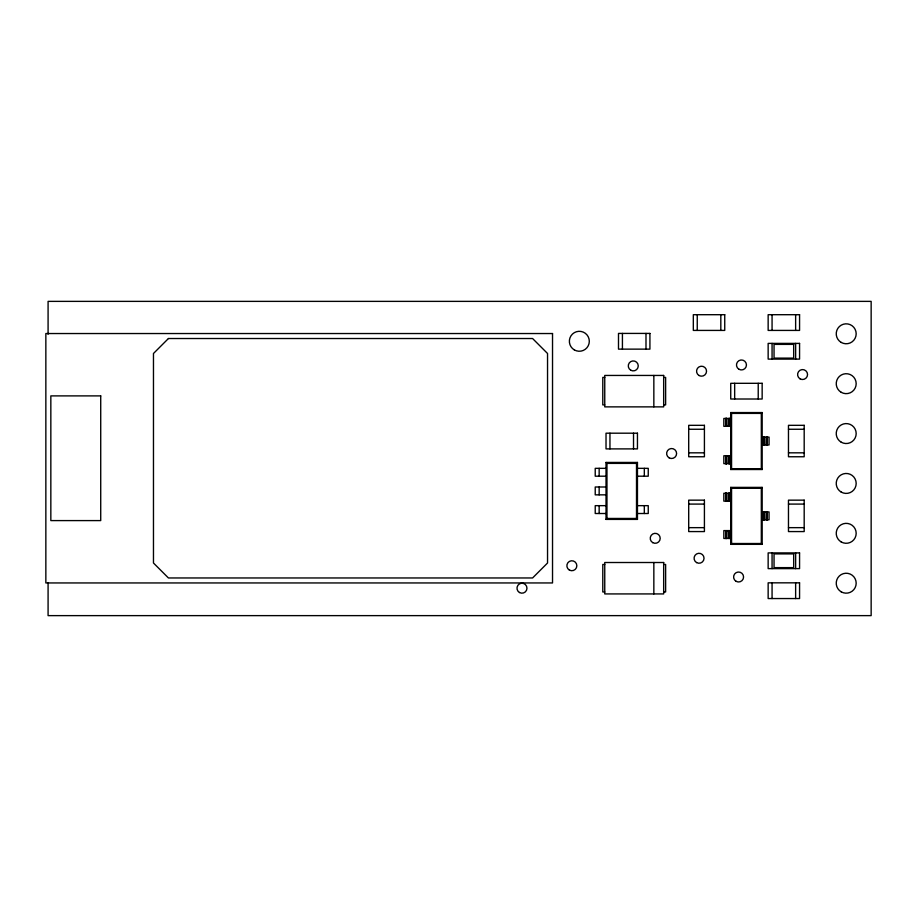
<?xml version="1.0" encoding="UTF-8"?>
<svg xmlns="http://www.w3.org/2000/svg" width="917" height="917" viewBox="0 0 917 917"><rect width="100%" height="100%" fill="white"/><g stroke="black" fill="none" stroke-linecap="round" stroke-linejoin="round"><path stroke-width="1.38" d="M637.453 519.4L636.513 518.46L636.513 463.383L637.453 462.443L606.022 462.443L606.022 519.4L637.453 519.4L637.453 462.443M606.022 519.4L606.962 518.46L606.962 463.383L606.022 462.443M730.734 412.57L731.56 413.395L761.328 413.395L762.153 412.57L762.153 469.515L730.734 469.515L730.734 412.57L762.153 412.57M730.734 469.515L731.56 468.69L731.56 413.395M730.734 487.385L731.56 488.222L761.328 488.222L762.153 487.385L762.153 544.343L730.734 544.343L730.734 487.385L762.153 487.385M730.734 544.343L731.56 543.517L731.56 488.222M604.75 377.414L602.79 377.414L602.79 404.901L604.75 404.901M663.667 377.414L665.627 377.414L665.627 404.901L663.667 404.901M731.285 418.461L723.834 418.461L723.834 426.313L731.285 426.313M688.701 429.259L704.416 429.259M788.471 429.259L804.186 429.259M761.603 437.111L769.054 437.111L769.054 444.974L761.603 444.974M688.701 452.826L704.416 452.826M788.471 452.826L804.186 452.826M731.285 455.772L723.834 455.772L723.834 463.624L731.285 463.624M606.962 463.383L636.513 463.383M606.022 468.335L595.225 468.335L595.225 476.198L606.022 476.198M637.453 468.335L648.25 468.335L648.25 476.198L637.453 476.198M731.56 468.69L761.328 468.69L762.153 469.515M606.022 486.996L595.225 486.996L595.225 494.848L606.022 494.848M731.285 493.277L723.834 493.277L723.834 501.14L731.285 501.14M688.701 504.086L704.416 504.086M788.471 504.086L804.186 504.086M606.022 505.657L595.225 505.657L595.225 513.509L606.022 513.509M637.453 505.657L648.25 505.657L648.25 513.509L637.453 513.509M761.603 511.938L769.054 511.938L769.054 519.79L761.603 519.79M606.962 518.46L636.513 518.46M688.701 527.653L704.416 527.653M788.471 527.653L804.186 527.653M731.285 530.599L723.834 530.599L723.834 538.451L731.285 538.451M731.56 543.517L761.328 543.517L762.153 544.343M604.75 564.471L602.79 564.471L602.79 591.969L604.75 591.969M663.667 564.471L665.627 564.471L665.627 591.969L663.667 591.969M795.635 314.703L795.635 330.418M795.635 343.394L795.635 359.109M795.635 552.905L795.635 568.62M795.635 582.834L795.635 598.549M772.068 314.703L772.068 330.418M772.068 343.394L772.068 359.109M772.068 552.905L772.068 568.62M772.068 582.834L772.068 598.549M767.197 437.111L767.197 444.974M767.197 511.938L767.197 519.79M767.048 437.111L767.048 444.974M767.048 511.938L767.048 519.79M766.887 437.111L766.887 444.974M766.887 511.938L766.887 519.79M766.75 437.111L766.612 444.974M766.75 519.79L766.612 511.938L766.394 519.79M766.497 437.111L766.394 444.974M766.257 437.111L766.314 444.974M766.257 511.938L766.222 519.79M764.113 437.111L764.216 444.974M764.113 511.938L764.216 519.79M763.941 437.111L763.941 444.974M763.941 511.938L763.941 519.79M763.701 437.111L763.701 444.974M763.701 511.938L763.701 519.79M763.403 437.111L763.403 444.974M763.403 511.938L763.403 519.79M763.047 437.111L763.047 444.974M763.047 511.938L763.047 519.79M762.657 437.111L762.657 444.974M762.657 511.938L762.657 519.79M762.279 437.111L762.222 444.974M762.279 511.938L762.222 519.79M761.763 437.111L761.763 444.974M761.763 511.938L761.763 519.79M761.328 413.395L761.328 468.69M761.328 488.222L761.328 543.517M758.221 383.306L758.221 399.01M734.666 383.306L734.666 399.01M731.124 418.461L731.124 426.313M731.124 455.772L731.124 463.624M731.124 493.277L731.124 501.14M731.124 530.599L731.124 538.451M730.608 418.461L730.643 426.313M730.643 455.772L730.608 463.624M730.643 493.277L730.608 501.14M730.608 530.599L730.643 538.451M730.23 418.461L730.23 426.313M730.23 455.772L730.23 463.624M730.23 493.277L730.23 501.14M730.23 530.599L730.23 538.451M729.84 418.461L729.84 426.313M729.84 455.772L729.84 463.624M729.84 493.277L729.84 501.14M729.84 530.599L729.84 538.451M729.485 418.461L729.485 426.313M729.485 455.772L729.485 463.624M729.485 493.277L729.485 501.14M729.485 530.599L729.485 538.451M729.187 418.461L729.187 426.313M729.187 455.772L729.187 463.624M729.187 493.277L729.187 501.14M729.187 530.599L729.187 538.451M728.946 426.313L728.774 418.461L728.671 426.313M728.946 463.624L728.774 455.772L728.671 463.624M728.946 493.277L728.774 501.14L728.671 493.277M728.946 530.599L728.774 538.451L728.671 530.599M726.665 418.461L726.665 426.313M726.665 455.772L726.665 463.624M726.665 493.277L726.665 501.14M726.665 530.599L726.665 538.451M726.573 418.461L726.493 426.313L726.275 418.461M726.573 455.772L726.631 463.624M726.631 493.277L726.573 501.14M726.573 538.451L726.493 530.599L726.275 538.451M726.275 455.772L726.39 463.624M726.275 493.277L726.39 501.14M726.138 418.461L726.138 426.313M726.138 455.772L726.138 463.624M726.138 493.277L726.138 501.14M726.138 530.599L726.138 538.451M726 418.461L726 426.313M726 455.772L726 463.624M726 493.277L726 501.14M726 530.599L726 538.451M725.84 418.461L725.84 426.313M725.84 455.772L725.84 463.624M725.84 493.277L725.84 501.14M725.84 530.599L725.84 538.451M725.691 418.461L725.691 426.313M725.691 455.772L725.691 463.624M725.691 493.277L725.691 501.14M725.691 530.599L725.691 538.451M720.819 314.703L720.819 330.418M697.252 314.703L697.252 330.418M653.844 375.443L653.844 406.873M653.844 562.511L653.844 593.929M645.992 333.421L645.992 349.136M644.319 468.335L644.319 476.198M644.319 505.657L644.319 513.509M633.521 433.191L633.521 448.894M622.425 333.421L622.425 349.136M609.954 433.191L609.954 448.894M599.156 468.335L599.156 476.198M599.156 486.996L599.156 494.848M599.156 505.657L599.156 513.509M48.085 334.224L48.085 301.372L871.15 301.372L871.15 615.628L48.085 615.628L48.085 582.776M168.43 338.522L153.471 353.492L153.471 563.004L168.43 577.962L532.582 577.962L547.541 563.004L547.541 353.492L532.582 338.522L168.43 338.522M724.739 314.703L693.321 314.703L693.321 330.418L724.739 330.418L724.739 314.703M799.567 314.703L768.148 314.703L768.148 330.418L799.567 330.418L799.567 314.703M649.924 333.421L618.494 333.421L618.494 349.136L649.924 349.136L649.924 333.421M552.527 333.536L45.85 333.536L45.85 582.948L552.527 582.948L552.527 333.536M799.567 343.394L768.148 343.394L768.148 359.109L799.567 359.109L799.567 343.394M793.675 344.379L774.04 344.379L774.04 358.123L793.675 358.123L793.675 344.379M663.667 375.443L604.75 375.443L604.75 406.873L663.667 406.873L663.667 375.443M762.153 383.306L730.734 383.306L730.734 399.01L762.153 399.01L762.153 383.306M100.721 395.892L50.836 395.892L50.836 520.592L100.721 520.592L100.721 395.892M704.416 425.328L688.701 425.328L688.701 456.758L704.416 456.758L704.416 425.328M804.186 425.328L788.471 425.328L788.471 456.758L804.186 456.758L804.186 425.328M637.453 433.191L606.022 433.191L606.022 448.894L637.453 448.894L637.453 433.191M704.416 500.155L688.701 500.155L688.701 531.573L704.416 531.573L704.416 500.155M804.186 500.155L788.471 500.155L788.471 531.573L804.186 531.573L804.186 500.155M799.567 552.905L768.148 552.905L768.148 568.62L799.567 568.62L799.567 552.905M793.675 553.891L774.04 553.891L774.04 567.634L793.675 567.634L793.675 553.891M663.667 562.511L604.75 562.511L604.75 593.929L663.667 593.929L663.667 562.511M799.567 582.834L768.148 582.834L768.148 598.549L799.567 598.549L799.567 582.834M652.732 542.635A4.986 4.986 0 0 0 660.206 538.313A4.986 4.986 0 0 0 652.732 533.992A4.986 4.986 0 0 0 652.732 542.635M738.964 369.276A4.986 4.986 0 0 0 746.449 364.966A4.986 4.986 0 0 0 738.964 360.645A4.986 4.986 0 0 0 738.964 369.276M630.77 370.227A4.986 4.986 0 0 0 638.255 365.906A4.986 4.986 0 0 0 630.77 361.585A4.986 4.986 0 0 0 630.77 370.227M519.481 592.52A4.986 4.986 0 0 0 526.966 588.198A4.986 4.986 0 0 0 519.481 583.877A4.986 4.986 0 0 0 519.481 592.52M569.365 570.065A4.986 4.986 0 0 0 576.839 565.743A4.986 4.986 0 0 0 569.365 561.422A4.986 4.986 0 0 0 569.365 570.065M736.099 581.321A4.986 4.986 0 0 0 743.572 576.999A4.986 4.986 0 0 0 736.099 572.678A4.986 4.986 0 0 0 736.099 581.321M800.082 378.859A4.986 4.986 0 0 0 807.556 374.549A4.986 4.986 0 0 0 800.082 370.227A4.986 4.986 0 0 0 800.082 378.859M696.565 562.58A4.986 4.986 0 0 0 704.038 558.27A4.986 4.986 0 0 0 696.565 553.948A4.986 4.986 0 0 0 696.565 562.58M699.052 375.523A4.986 4.986 0 0 0 706.537 371.202A4.986 4.986 0 0 0 699.052 366.88A4.986 4.986 0 0 0 699.052 375.523M669.123 457.835A4.986 4.986 0 0 0 676.608 453.514A4.986 4.986 0 0 0 669.123 449.192A4.986 4.986 0 0 0 669.123 457.835M841.221 342.431A9.972 9.972 0 0 0 856.18 333.799A9.972 9.972 0 0 0 841.221 325.157A9.972 9.972 0 0 0 841.221 342.431M841.221 392.316A9.972 9.972 0 0 0 856.18 383.673A9.972 9.972 0 0 0 841.221 375.042A9.972 9.972 0 0 0 841.221 392.316M841.221 442.2A9.972 9.972 0 0 0 856.18 433.558A9.972 9.972 0 0 0 841.221 424.915A9.972 9.972 0 0 0 841.221 442.2M841.221 492.085A9.972 9.972 0 0 0 856.18 483.442A9.972 9.972 0 0 0 841.221 474.8A9.972 9.972 0 0 0 841.221 492.085M841.221 541.958A9.972 9.972 0 0 0 856.18 533.327A9.972 9.972 0 0 0 841.221 524.684A9.972 9.972 0 0 0 841.221 541.958M841.221 591.843A9.972 9.972 0 0 0 856.18 583.201A9.972 9.972 0 0 0 841.221 574.569A9.972 9.972 0 0 0 841.221 591.843M574.351 349.916A9.972 9.972 0 0 0 589.31 341.273A9.972 9.972 0 0 0 574.351 332.642A9.972 9.972 0 0 0 574.351 349.916"/></g></svg>
